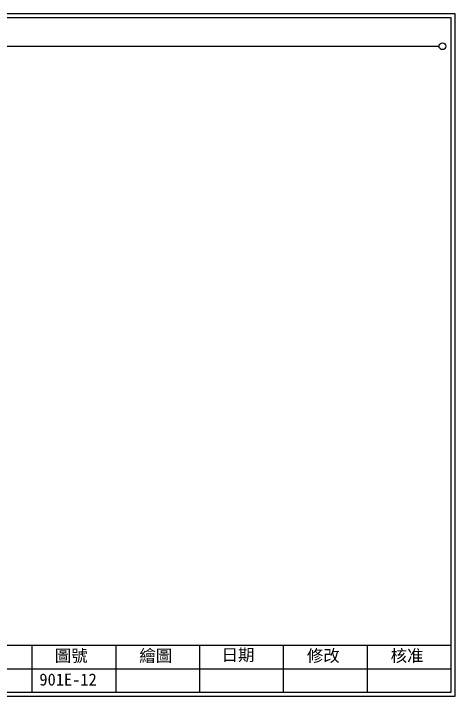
# Model space of a CAD drawing. Extents: x 889 to 1176, y 251 to 455.
# Drawn here: x 1044.3 to 1176.1, y 251.2 to 455.2 of the extents above; entities that cross this region are included whole.
import ezdxf

# ---------------------------------------------------------------- set-up
doc = ezdxf.new("R2010")
doc.units = 0
doc.layers.get('0').update_dxf_attribs({"linetype": 'CONTINUOUS'})
doc.layers.add('圖框層', color=7, linetype='CONTINUOUS')
doc.layers.add('標尺寸層', color=3, linetype='CONTINUOUS')
doc.styles.add('STSL', font='kaiu.ttf')

msp = doc.modelspace()

# ---------------------------------------------------------------- linework, layer by layer
at = {"color": 7}
msp.add_circle((1172.21, 445.42), 1, dxfattribs=at)
at = {"layer": '圖框層', "color": 7}
for p, q in [((1176.07, 455.16), (889.07, 455.16)), ((1176.07, 251.2), (1176.07, 455.16)), ((1174.82, 453.91), (890.32, 453.91)), ((1174.82, 252.44), (1174.82, 453.91)), ((890.32, 266.44), (1174.82, 266.44)), ((1049.82, 252.44), (1049.82, 266.44)), ((1074.82, 252.44), (1074.82, 266.44)), ((1099.82, 252.44), (1099.82, 266.44)), ((1124.82, 252.44), (1124.82, 266.44)), ((1149.82, 252.44), (1149.82, 266.44)), ((1024.82, 259.44), (1174.82, 259.44)), ((889.07, 251.2), (1176.07, 251.2)), ((890.32, 252.44), (1174.82, 252.44))]:
    msp.add_line(p, q, dxfattribs=at)
at = {"layer": '標尺寸層', "color": 7}
msp.add_line((893.61, 445.42), (1171.21, 445.42), dxfattribs=at)

# ---------------------------------------------------------------- texts
at = {"layer": '圖框層', "color": 7, "style": 'STSL'}
for s, p in [('圖號', (1056.54, 261.53)), ('繪圖', (1081.76, 261.53)), ('日期', (1106.29, 261.78)), ('修改', (1131.76, 261.53)), ('核准', (1156.76, 261.53)), ('901E-12', (1051.93, 254.42))]:
    msp.add_text(s, height=3.6, dxfattribs=at).set_placement(p)

doc.saveas('drawing.dxf')
